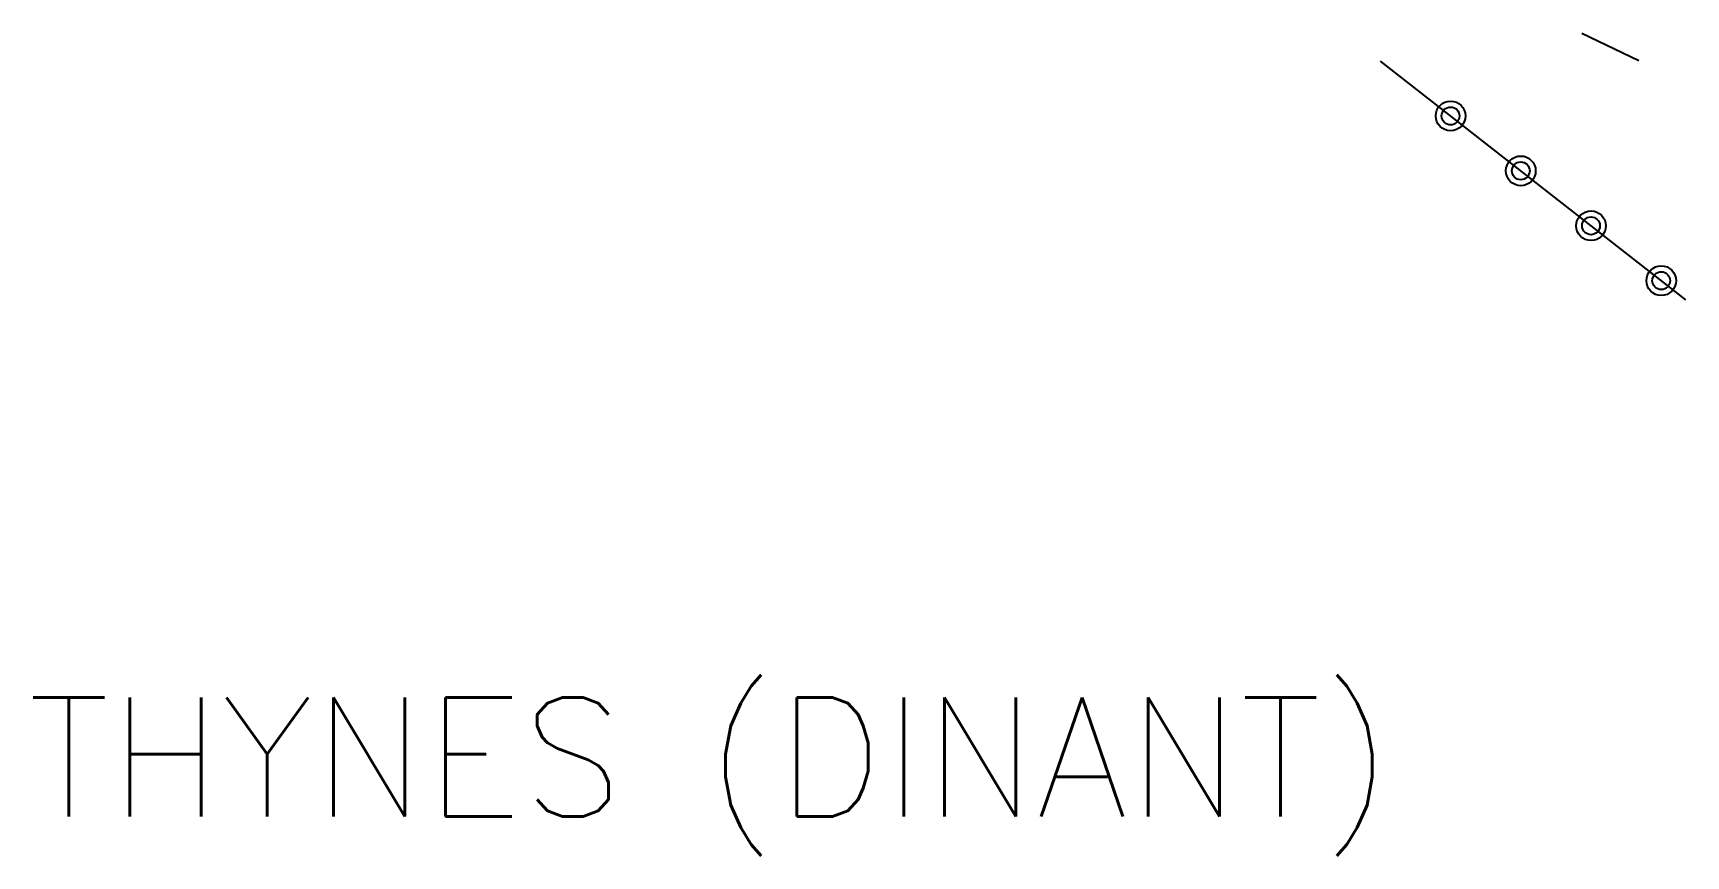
# Model space of a CAD drawing. Header units: millimetres. Extents: x 193000 to 194000, y 106000 to 107001.
# Drawn here: x 193382.99 to 193410.81, y 106986.15 to 107000 of the extents above; entities that cross this region are included whole.
import ezdxf
from ezdxf.enums import TextEntityAlignment as Align

# ---------------------------------------------------------------- set-up
doc = ezdxf.new("R2010")
doc.units = ezdxf.units.MM
doc.layers.get('0').update_dxf_attribs({"linetype": 'CONTINUOUS'})
for name, color, linetype in [('W0323', 7, 'CONTINUOUS'), ('W0510', 5, 'CONTINUOUS'), ('W0980', 7, 'CONTINUOUS')]:
    doc.layers.add(name, color=color, linetype=linetype)
doc.styles.get("Standard").update_dxf_attribs({"font": 'romans.shx', "width": 0.85})

# ---------------------------------------------------------------- blocks, each defined once
blk = doc.blocks.new('t323o')
at = {"color": 0, "linetype": 'Continuous'}
for radius in [0.25, 0.15]:
    blk.add_circle((0, 0), radius, dxfattribs=at)

msp = doc.modelspace()

# ---------------------------------------------------------------- linework, layer by layer
at = {"layer": 'W0323'}
msp.add_lwpolyline([(193410.81, 106995.508), (193405.666, 106999.528)], dxfattribs=at)
at = {"layer": 'W0510'}
msp.add_lwpolyline([(193409.057, 107000), (193410.019, 106999.537)], dxfattribs=at)

# ---------------------------------------------------------------- block references
at = {"layer": 'W0323', "rotation": 141.9890098599134}
for p in [(193406.848, 106998.605), (193408.03, 106997.681), (193409.212, 106996.757), (193410.394, 106995.833)]:
    msp.add_blockref('t323o', p, dxfattribs=at)

# ---------------------------------------------------------------- texts
at = {"layer": 'W0980'}
msp.add_text('THYNES (DINANT)', height=2, dxfattribs=at).set_placement((193394.388, 106987.675), align=Align.MIDDLE)

doc.saveas('drawing.dxf')
